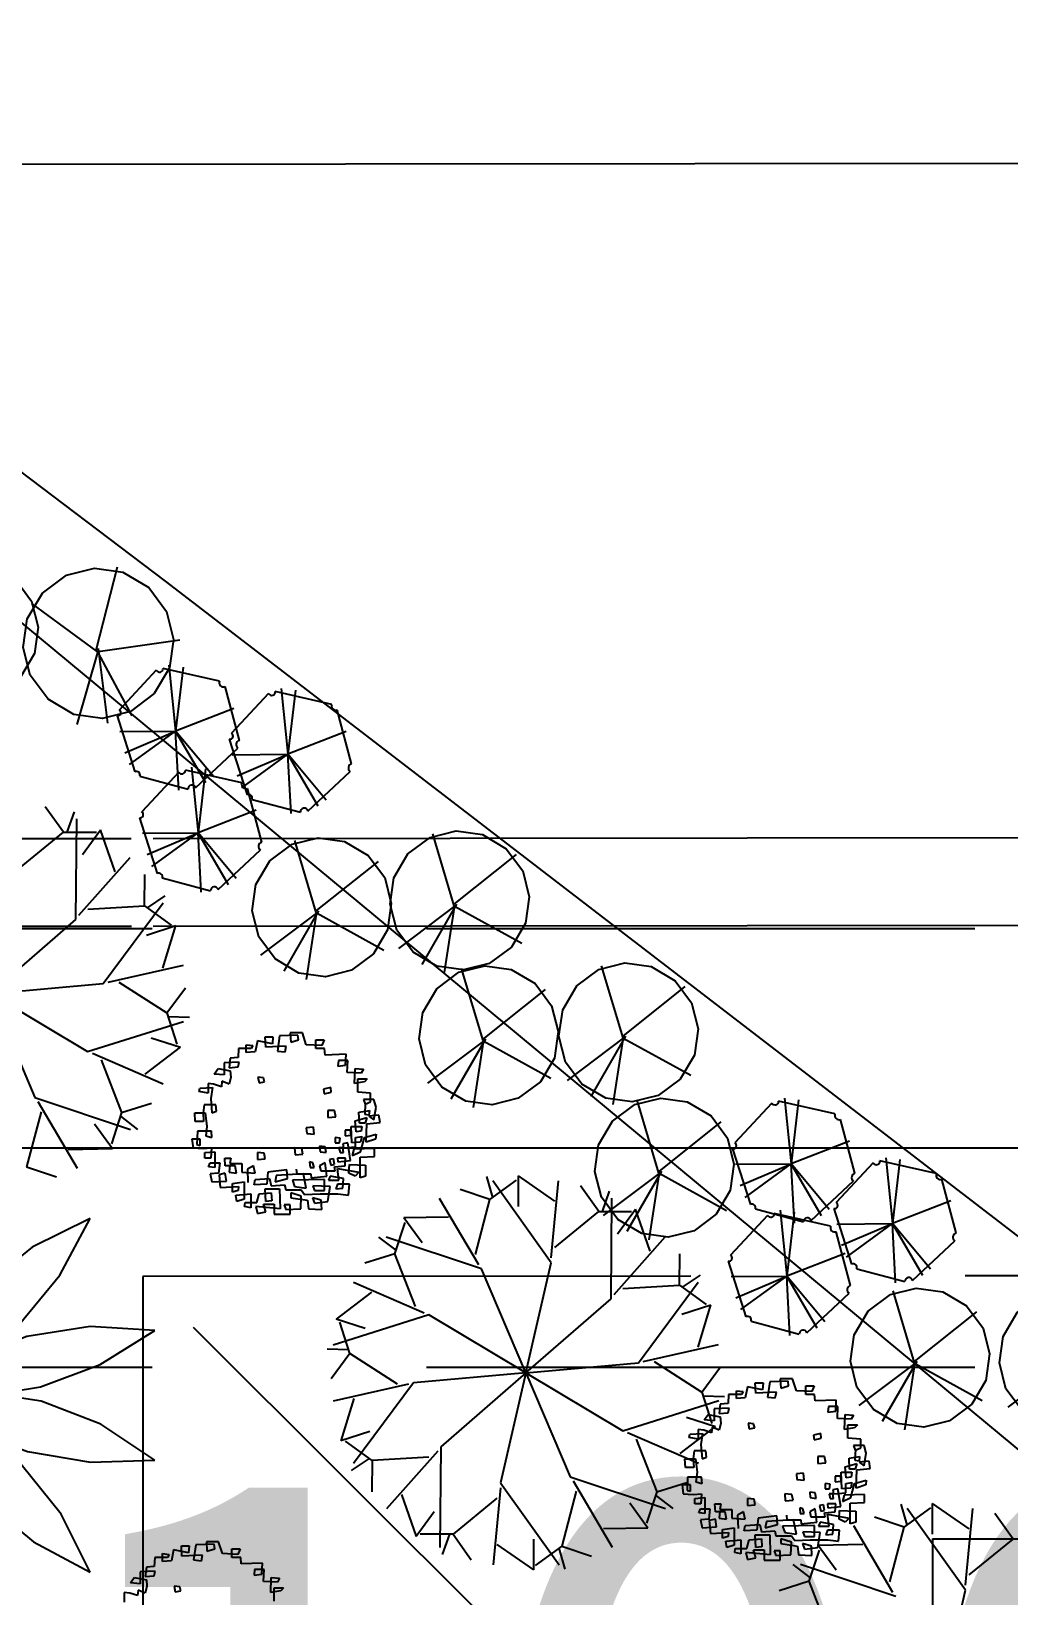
# Model space of a CAD drawing. Header units: millimetres. Extents: x 14950 to 15746, y 1103 to 1809.
# Drawn here: x 15436.78 to 15441.23, y 1480.92 to 1488.06 of the extents above; entities that cross this region are included whole.
import ezdxf
from ezdxf.enums import TextEntityAlignment as Align
from ezdxf.xclip import XClip

# ---------------------------------------------------------------- set-up
doc = ezdxf.new("R2010")
doc.units = ezdxf.units.MM
doc.header["$LTSCALE"] = 10
doc.header["$MEASUREMENT"] = 0
doc.header["$XCLIPFRAME"] = 2
doc.linetypes.add('DASHED2', pattern=[0.375, 0.25, -0.125])
doc.linetypes.add('HIDDEN', pattern=[0.375, 0.25, -0.125])
for name, color, linetype in [('TN-CABL', 4, 'Continuous'), ('TZ-BASE', 253, 'Continuous'), ('TZ-CABL', 4, 'Continuous')]:
    doc.layers.add(name, color=color, linetype=linetype)
doc.styles.get("Standard").update_dxf_attribs({"font": 'GulimChe.ttf'})
doc.linetypes.add('ZIGZAG', pattern='A,0.0001,-0.2,[131,ltypeshp.shx,S=0.2,R=0,X=-0.2,Y=0],-0.4,[131,ltypeshp.shx,S=0.2,R=180,X=0.2,Y=0],-0.2', length=0.8001)

# ---------------------------------------------------------------- blocks, each defined once
blk = doc.blocks.new('JD-DTJ6DGH')
at = {"layer": 'TZ-BASE'}
blk.add_text('Ø100x2x2', height=3, rotation=0.05182, dxfattribs=at).set_placement((404.7801, 77.9792, 38.0498), align=Align.MIDDLE)
blk = doc.blocks.new('JD-DGHCDGH7DFXH')
at = {"layer": 'TZ-BASE'}
for p, q in [((388.9297, 17.0243), (424.2917, -12.3251)), ((391.9189, 14.6908), (400.0535, 8.5246)), ((399.7391, 8.211), (399.8368, 8.5903)), ((400.0535, 8.5246), (404.902, 4.7984)), ((399.7437, 8.2043), (399.4457, 8.4239)), ((399.7484, 8.211), (399.6506, 7.8716)), ((399.7484, 8.2043), (400.1209, 8.2575)), ((399.7484, 8.2176), (399.7903, 7.8783)), ((399.7484, 8.1977), (399.902, 7.9115)), ((400.0709, 8.1417), (400.1014, 7.8419)), ((400.1354, 8.1335), (400.1014, 7.8419)), ((400.0133, 8.1188), (399.8444, 7.9374)), ((400.301, 8.0694), (400.044, 8.1274)), ((400.392, 7.7989), (400.3266, 8.0443)), ((400.5253, 8.0129), (400.3564, 7.8315)), ((400.813, 7.9634), (400.556, 8.0215)), ((400.5829, 8.0358), (400.6134, 7.7359)), ((400.6474, 8.0276), (400.6134, 7.7359)), ((400.3667, 7.9449), (400.1014, 7.8419)), ((400.904, 7.693), (400.8386, 7.9384)), ((399.8342, 7.9105), (399.9152, 7.6562)), ((399.8476, 7.8398), (400.1014, 7.8419)), ((399.8693, 7.7427), (400.1014, 7.8419)), ((399.8912, 7.6887), (400.1014, 7.8419)), ((400.2752, 7.6331), (400.1014, 7.8419)), ((400.2399, 7.6049), (400.1014, 7.8419)), ((400.1158, 7.5715), (400.1014, 7.8419)), ((400.3462, 7.8045), (400.4272, 7.5503)), ((400.8787, 7.839), (400.6134, 7.7359)), ((400.1928, 7.5827), (400.3855, 7.7635)), ((400.3596, 7.7339), (400.6134, 7.7359)), ((400.3813, 7.6368), (400.6134, 7.7359)), ((400.4032, 7.5828), (400.6134, 7.7359)), ((400.7872, 7.5272), (400.6134, 7.7359)), ((400.7518, 7.499), (400.6134, 7.7359)), ((400.6278, 7.4656), (400.6134, 7.7359)), ((399.9383, 7.636), (400.1583, 7.577)), ((400.1156, 7.6546), (399.9467, 7.4732)), ((400.4033, 7.6052), (400.1463, 7.6632)), ((400.1732, 7.6775), (400.2037, 7.3777)), ((400.2377, 7.6693), (400.2037, 7.3777)), ((400.7048, 7.4768), (400.8975, 7.6576)), ((400.4943, 7.3347), (400.4289, 7.5801)), ((399.5907, 7.3801), (399.5073, 7.4969)), ((400.4503, 7.53), (400.6702, 7.4711)), ((399.6071, 7.3801), (399.6406, 7.473)), ((399.6469, 6.9828), (399.6507, 7.4416)), ((399.9365, 7.4463), (400.0175, 7.192)), ((400.469, 7.4807), (400.2037, 7.3777)), ((363.0472, 7.3197), (399.8993, 7.3522)), ((399.3904, 7.2164), (399.5907, 7.3801)), ((399.5907, 7.3801), (399.7404, 7.3801)), ((399.6766, 7.2784), (399.7588, 7.3915)), ((399.8251, 7.2001), (399.7588, 7.3915)), ((399.9499, 7.3756), (400.2037, 7.3777)), ((399.9716, 7.2785), (400.2037, 7.3777)), ((399.9935, 7.2245), (400.2037, 7.3777)), ((399.9993, 7.3523), (469.8992, 7.414)), ((400.3775, 7.1689), (400.2037, 7.3777)), ((400.3421, 7.1407), (400.2037, 7.3777)), ((400.2181, 7.1073), (400.2037, 7.3777)), ((401.3718, 7.0447), (401.2737, 7.3731)), ((400.2951, 7.1185), (400.4878, 7.2993)), ((400.7427, 7.0138), (400.6446, 7.3422)), ((401.372, 7.0522), (401.6556, 7.2783)), ((399.6604, 7.0014), (399.8935, 7.2652)), ((400.7429, 7.0213), (401.0265, 7.2474)), ((399.9595, 7.0444), (399.9607, 7.188)), ((400.0406, 7.1718), (400.2606, 7.1128)), ((399.9728, 7.0348), (400.0545, 7.0902)), ((399.7013, 7.0297), (399.9595, 7.0444)), ((399.7715, 6.6899), (400.0443, 7.0588)), ((399.9595, 7.0444), (400.0807, 6.9564)), ((399.9996, 6.9524), (469.8996, 7.014)), ((400.7498, 7.0161), (400.4885, 6.8196)), ((400.7535, 7.0211), (400.5955, 6.7467)), ((400.7424, 7.0063), (400.6967, 6.7091)), ((400.7461, 7.0112), (401.0513, 6.8431)), ((401.3789, 7.047), (401.1176, 6.8505)), ((401.3826, 7.052), (401.2246, 6.7776)), ((401.3715, 7.0372), (401.3258, 6.74)), ((401.3752, 7.0421), (401.6804, 6.874)), ((363.0468, 6.9198), (399.8996, 6.9523)), ((399.2585, 6.6446), (399.6469, 6.9828)), ((399.9693, 6.9116), (400.1022, 6.9548)), ((400.0434, 6.761), (400.1022, 6.9548)), ((399.7934, 6.697), (400.137, 6.7734)), ((401.5033, 6.4298), (401.4051, 6.7582)), ((402.1413, 6.4428), (402.0432, 6.7712)), ((399.2585, 6.6446), (399.7715, 6.6899)), ((399.2585, 6.6446), (399.4601, 6.1707)), ((399.2585, 6.6446), (399.7002, 6.3797)), ((399.8431, 6.6959), (400.0607, 6.556)), ((400.0607, 6.556), (400.146, 6.6714)), ((401.5035, 6.4373), (401.7871, 6.6634)), ((402.1415, 6.4503), (402.4251, 6.6764)), ((399.7002, 6.3797), (400.1377, 6.5179)), ((400.0607, 6.556), (400.1069, 6.4136)), ((400.0657, 6.5404), (400.1644, 6.5373)), ((399.9905, 6.4428), (400.1234, 6.3996)), ((400.4744, 6.4294), (400.4643, 6.3788)), ((400.5427, 6.415), (400.4744, 6.4294)), ((400.5098, 6.4475), (400.5452, 6.4475)), ((400.5124, 6.4005), (400.5098, 6.4475)), ((400.5452, 6.4475), (400.5427, 6.415)), ((400.5756, 6.4511), (400.5655, 6.3824)), ((400.6591, 6.4547), (400.5756, 6.4511)), ((400.6237, 6.4656), (400.6262, 6.4222)), ((400.6793, 6.4656), (400.6237, 6.4656)), ((400.6262, 6.4222), (400.6616, 6.433)), ((400.6616, 6.433), (400.6591, 6.4547)), ((400.697, 6.4113), (400.6793, 6.4656)), ((400.74, 6.433), (400.7779, 6.433)), ((400.74, 6.3933), (400.74, 6.433)), ((400.7779, 6.433), (400.7678, 6.4077)), ((401.5104, 6.4321), (401.249, 6.2356)), ((401.5141, 6.4371), (401.3561, 6.1627)), ((401.503, 6.4223), (401.4573, 6.1251)), ((401.5067, 6.4272), (401.8119, 6.2591)), ((402.1484, 6.4451), (401.8871, 6.2486)), ((402.1521, 6.45), (401.9941, 6.1757)), ((402.141, 6.4353), (402.0953, 6.138)), ((402.1447, 6.4402), (402.4499, 6.272)), ((399.722, 6.3726), (400.0449, 6.2325)), ((399.9619, 6.2774), (400.1234, 6.3996)), ((400.3505, 6.3499), (400.3454, 6.3065)), ((400.3859, 6.3535), (400.3505, 6.3499)), ((400.3884, 6.3933), (400.3859, 6.3535)), ((400.4466, 6.3933), (400.3884, 6.3933)), ((400.4238, 6.4113), (400.4542, 6.4077)), ((400.4238, 6.3752), (400.4238, 6.4113)), ((400.4643, 6.3788), (400.4238, 6.3752)), ((400.4542, 6.4077), (400.4466, 6.3933)), ((400.6059, 6.4041), (400.5124, 6.4005)), ((400.5655, 6.3824), (400.6009, 6.3788)), ((400.6009, 6.3788), (400.6059, 6.4041)), ((400.7678, 6.4077), (400.697, 6.4113)), ((400.7805, 6.3933), (400.74, 6.3933)), ((400.783, 6.3643), (400.7805, 6.3933)), ((400.8791, 6.368), (400.783, 6.3643)), ((400.8766, 6.3174), (400.8791, 6.368)), ((399.7616, 6.3425), (399.8554, 6.1014)), ((400.2771, 6.2776), (400.2948, 6.3029)), ((400.2948, 6.3029), (400.3505, 6.2921)), ((400.3909, 6.3318), (400.3226, 6.3282)), ((400.3226, 6.3282), (400.3226, 6.274)), ((400.3454, 6.3065), (400.3859, 6.3101)), ((400.3505, 6.2921), (400.353, 6.2631)), ((400.3859, 6.3101), (400.3909, 6.3318)), ((400.8437, 6.339), (400.8412, 6.3137)), ((400.8412, 6.3137), (400.8766, 6.3174)), ((400.8867, 6.339), (400.8437, 6.339)), ((400.8842, 6.2848), (400.8867, 6.339)), ((400.9474, 6.2812), (400.8842, 6.2848)), ((400.9171, 6.2342), (400.9196, 6.3029)), ((400.9196, 6.3029), (400.9575, 6.2993)), ((400.9575, 6.2993), (400.9474, 6.2812)), ((400.2088, 6.1981), (400.2114, 6.2125)), ((400.2114, 6.2125), (400.2695, 6.2162)), ((400.2746, 6.2306), (400.2493, 6.2342)), ((400.2493, 6.2342), (400.2493, 6.1908)), ((400.2695, 6.2162), (400.2619, 6.1655)), ((400.31, 6.2198), (400.2746, 6.2306)), ((400.3226, 6.274), (400.2771, 6.2776)), ((400.3125, 6.2451), (400.31, 6.2198)), ((400.3454, 6.2306), (400.3125, 6.2451)), ((400.353, 6.2631), (400.3454, 6.2306)), ((400.5022, 6.2595), (400.4769, 6.2631)), ((400.4769, 6.2631), (400.482, 6.2378)), ((400.482, 6.2378), (400.5073, 6.2415)), ((400.5073, 6.2415), (400.5022, 6.2595)), ((400.8083, 6.2162), (400.7754, 6.2089)), ((400.7754, 6.2089), (400.7779, 6.1872)), ((400.8108, 6.1945), (400.8083, 6.2162)), ((400.9626, 6.2415), (400.9171, 6.2342)), ((400.9322, 6.2559), (400.9752, 6.2559)), ((400.9322, 6.1945), (400.9322, 6.2559)), ((400.9752, 6.2559), (400.9626, 6.2415)), ((399.4601, 6.1707), (399.8953, 6.0253)), ((399.4736, 6.1521), (399.6525, 5.8489)), ((399.8554, 6.1014), (399.9922, 6.1447)), ((400.2493, 6.1908), (400.2088, 6.1981)), ((400.2316, 6.1366), (400.2265, 6.1005)), ((400.2847, 6.1366), (400.2316, 6.1366)), ((400.2619, 6.1655), (400.267, 6.1005)), ((400.2872, 6.1077), (400.2847, 6.1366)), ((400.7779, 6.1872), (400.8108, 6.1945)), ((400.9904, 6.1908), (400.9322, 6.1945)), ((400.9575, 6.1619), (400.9651, 6.1402)), ((401.0056, 6.1619), (400.9575, 6.1619)), ((400.9651, 6.1402), (400.9904, 6.1511)), ((400.9651, 6.0933), (400.9677, 6.1439)), ((400.9904, 6.1511), (400.9904, 6.1908)), ((401.0157, 6.1258), (401.0056, 6.1619)), ((402.305, 5.826), (402.2069, 6.1544)), ((402.8197, 6.1451), (402.6508, 5.9637)), ((403.1074, 6.0957), (402.8504, 6.1537)), ((402.8773, 6.168), (402.9078, 5.8682)), ((402.9418, 6.1599), (402.9078, 5.8682)), ((399.4879, 6.1045), (399.4221, 5.8543)), ((399.8554, 6.1014), (399.8091, 5.9591)), ((399.8503, 6.0858), (399.9283, 6.0253)), ((400.1886, 6.1005), (400.2366, 6.1005)), ((400.1911, 6.0607), (400.1886, 6.1005)), ((400.2265, 6.1005), (400.2291, 6.0607)), ((400.2366, 6.1005), (400.2442, 6.039)), ((400.267, 6.1005), (400.2872, 6.1077)), ((400.826, 6.1113), (400.7957, 6.1113)), ((400.7957, 6.1113), (400.7957, 6.0788)), ((400.7957, 6.0788), (400.8311, 6.0824)), ((400.8311, 6.0824), (400.826, 6.1113)), ((400.9196, 6.0643), (400.9727, 6.0788)), ((400.9373, 6.1041), (400.9854, 6.1113)), ((400.9398, 6.0535), (400.9373, 6.1041)), ((400.9828, 6.0896), (400.9651, 6.0933)), ((400.9727, 6.0788), (400.9651, 6.0535)), ((400.9854, 6.1113), (400.9828, 6.0896)), ((401.0284, 6.0896), (400.9828, 6.086)), ((400.9828, 6.086), (401.0056, 6.068)), ((401.0056, 6.068), (401.0157, 6.1258)), ((401.0334, 6.0571), (401.0284, 6.0896)), ((403.1984, 5.8253), (403.1329, 6.0707)), ((399.732, 6.0511), (399.8142, 5.938)), ((400.2291, 6.0607), (400.1911, 6.0607)), ((400.2012, 6.0173), (400.1987, 5.9559)), ((400.2645, 6.0173), (400.2012, 6.0173)), ((400.2442, 6.039), (400.2392, 5.9957)), ((400.2392, 5.9957), (400.267, 5.9884)), ((400.267, 5.9884), (400.2645, 6.0173)), ((400.7299, 6.0354), (400.697, 6.0318)), ((400.697, 6.0318), (400.6995, 6.0065)), ((400.6995, 6.0065), (400.7324, 6.0029)), ((400.7324, 6.0029), (400.7299, 6.0354)), ((400.8994, 6.021), (400.8741, 6.021)), ((400.8741, 6.021), (400.8741, 5.9957)), ((400.8741, 5.9957), (400.9019, 5.9993)), ((400.9019, 5.9993), (400.8994, 6.021)), ((400.9019, 6.039), (400.95, 6.039)), ((400.9044, 5.9631), (400.9019, 6.039)), ((400.9247, 6.0137), (400.9196, 6.0643)), ((400.9474, 6.0173), (400.9247, 6.0137)), ((400.9651, 6.0535), (400.9398, 6.0535)), ((400.95, 6.039), (400.9474, 6.0173)), ((400.9626, 5.9884), (401.0157, 6.0029)), ((400.9702, 5.9667), (400.9727, 6.0499)), ((400.9727, 6.0499), (401.0334, 6.0571)), ((401.0157, 6.0029), (401.0132, 5.9812)), ((402.3053, 5.8335), (402.5889, 6.0596)), ((399.6117, 5.9341), (399.8142, 5.938)), ((400.1759, 5.9812), (400.181, 5.9414)), ((400.2139, 5.9812), (400.1759, 5.9812)), ((400.181, 5.9414), (400.2265, 5.9378)), ((400.1987, 5.9559), (400.2139, 5.9523)), ((400.2139, 5.9523), (400.2139, 5.9812)), ((400.2265, 5.9378), (400.2645, 5.9414)), ((400.2341, 5.9198), (400.2796, 5.9234)), ((400.2645, 5.9414), (400.2619, 5.8945)), ((400.2796, 5.9234), (400.2796, 5.8511)), ((400.6768, 5.9378), (400.6439, 5.9414)), ((400.6439, 5.9414), (400.6464, 5.9089)), ((400.6818, 5.9125), (400.6768, 5.9378)), ((400.783, 5.9451), (400.7577, 5.9487)), ((400.7577, 5.9487), (400.7602, 5.9234)), ((400.7602, 5.9234), (400.7881, 5.9198)), ((400.7881, 5.9198), (400.783, 5.9451)), ((400.8513, 5.9848), (400.8285, 5.9884)), ((400.8285, 5.9884), (400.8285, 5.9631)), ((400.8285, 5.9631), (400.8488, 5.9631)), ((400.864, 5.9414), (400.8462, 5.9414)), ((400.8462, 5.9414), (400.8513, 5.9198)), ((400.8488, 5.9631), (400.8513, 5.9848)), ((400.8867, 5.9631), (400.864, 5.9595)), ((400.864, 5.9595), (400.8665, 5.9414)), ((400.8665, 5.9198), (400.864, 5.9414)), ((400.8665, 5.9414), (400.9221, 5.9451)), ((400.8994, 5.8836), (400.8867, 5.9631)), ((400.9449, 5.9667), (400.9044, 5.9631)), ((400.9145, 5.9342), (400.907, 5.9053)), ((400.907, 5.9053), (400.9449, 5.9234)), ((401.0081, 5.9378), (400.9145, 5.9342)), ((400.9221, 5.9884), (400.95, 5.992)), ((400.9221, 5.9451), (400.9221, 5.9884)), ((400.95, 5.992), (400.9449, 5.9667)), ((400.9449, 5.9234), (400.9626, 5.9884)), ((401.0132, 5.9812), (400.9702, 5.9667)), ((401.0081, 5.9017), (401.0081, 5.9378)), ((402.6406, 5.9368), (402.7216, 5.6826)), ((403.1731, 5.9712), (402.9078, 5.8682)), ((399.4221, 5.8543), (399.5582, 5.8089)), ((400.2341, 5.8945), (400.2341, 5.9198)), ((400.2619, 5.8945), (400.2341, 5.8945)), ((400.2518, 5.8547), (400.2594, 5.8728)), ((400.2796, 5.8511), (400.2518, 5.8547)), ((400.2594, 5.8728), (400.3024, 5.8728)), ((400.3024, 5.8728), (400.2974, 5.8258)), ((400.3252, 5.8945), (400.353, 5.8945)), ((400.3277, 5.8583), (400.3252, 5.8945)), ((400.3732, 5.8583), (400.3277, 5.8583)), ((400.3479, 5.8619), (400.3454, 5.8294)), ((400.353, 5.8945), (400.3479, 5.8692)), ((400.3479, 5.8692), (400.4036, 5.8692)), ((400.3783, 5.8258), (400.3732, 5.8583)), ((400.4036, 5.8692), (400.4036, 5.8294)), ((400.4567, 5.8583), (400.4289, 5.8438)), ((400.4643, 5.8258), (400.4567, 5.8583)), ((400.5048, 5.9161), (400.4744, 5.9198)), ((400.4744, 5.9198), (400.4744, 5.8872)), ((400.4744, 5.8872), (400.5098, 5.8908)), ((400.5098, 5.8908), (400.5048, 5.9161)), ((400.6464, 5.9089), (400.6818, 5.9125)), ((400.7274, 5.8728), (400.7122, 5.8764)), ((400.7122, 5.8764), (400.7147, 5.8511)), ((400.7147, 5.8511), (400.7324, 5.8511)), ((400.7324, 5.8511), (400.7274, 5.8728)), ((400.783, 5.8728), (400.7577, 5.8583)), ((400.7577, 5.8583), (400.7628, 5.8366)), ((400.7906, 5.8113), (400.783, 5.8728)), ((400.821, 5.8908), (400.8032, 5.8872)), ((400.8032, 5.8872), (400.8083, 5.8619)), ((400.8083, 5.8619), (400.826, 5.8655)), ((400.826, 5.8655), (400.821, 5.8908)), ((400.826, 5.8547), (400.8741, 5.8583)), ((400.8285, 5.8366), (400.826, 5.8547)), ((400.8387, 5.8945), (400.8412, 5.8764)), ((400.8766, 5.8945), (400.8387, 5.8945)), ((400.8412, 5.8764), (400.8994, 5.8836)), ((400.8513, 5.9198), (400.8665, 5.9198)), ((400.8741, 5.8583), (400.8766, 5.8945)), ((400.8918, 5.8258), (400.8943, 5.8655)), ((400.8943, 5.8655), (400.9677, 5.8619)), ((400.9424, 5.8981), (401.0081, 5.9017)), ((400.9424, 5.8041), (400.9424, 5.8981)), ((400.9677, 5.8619), (400.9677, 5.8113)), ((402.654, 5.8661), (402.9078, 5.8682)), ((402.6757, 5.769), (402.9078, 5.8682)), ((402.6976, 5.715), (402.9078, 5.8682)), ((403.0816, 5.6595), (402.9078, 5.8682)), ((403.0462, 5.6313), (402.9078, 5.8682)), ((402.9221, 5.5978), (402.9078, 5.8682)), ((403.2815, 5.8726), (403.1126, 5.6912)), ((403.5692, 5.8232), (403.3122, 5.8812)), ((403.3391, 5.8955), (403.3696, 5.5957)), ((403.4036, 5.8873), (403.3696, 5.5957)), ((400.2974, 5.8258), (400.2594, 5.8222)), ((400.2594, 5.8222), (400.267, 5.786)), ((400.267, 5.786), (400.3328, 5.7896)), ((400.3277, 5.8258), (400.2999, 5.8185)), ((400.2999, 5.8185), (400.3049, 5.7607)), ((400.3328, 5.7896), (400.3277, 5.8258)), ((400.3454, 5.8294), (400.3783, 5.8258)), ((400.3606, 5.7788), (400.4137, 5.786)), ((400.4036, 5.8294), (400.4643, 5.8258)), ((400.4137, 5.786), (400.4137, 5.7065)), ((400.4289, 5.8438), (400.4314, 5.7824)), ((400.4592, 5.7716), (400.4643, 5.7969)), ((400.4643, 5.7969), (400.5301, 5.8005)), ((400.5225, 5.8294), (400.5174, 5.7752)), ((400.6085, 5.8402), (400.5225, 5.8294)), ((400.5301, 5.8005), (400.5377, 5.7679)), ((400.5604, 5.8149), (400.5554, 5.786)), ((400.5554, 5.786), (400.611, 5.8005)), ((400.6844, 5.8222), (400.5604, 5.8149)), ((400.611, 5.8005), (400.6085, 5.8402)), ((400.7805, 5.7969), (400.6338, 5.7932)), ((400.6338, 5.7932), (400.6439, 5.7643)), ((400.6515, 5.8438), (400.654, 5.8222)), ((400.654, 5.8222), (400.7172, 5.8222)), ((400.697, 5.7571), (400.6844, 5.8222)), ((400.7172, 5.8222), (400.7198, 5.8041)), ((400.7198, 5.8041), (400.7906, 5.8113)), ((400.7628, 5.8366), (400.8285, 5.8366)), ((400.7805, 5.7463), (400.7805, 5.7969)), ((400.8058, 5.8113), (400.7982, 5.7932)), ((400.7982, 5.7932), (400.8462, 5.7932)), ((400.8665, 5.8005), (400.8058, 5.8113)), ((400.8387, 5.8475), (400.9373, 5.8294)), ((400.8462, 5.7932), (400.8387, 5.8475)), ((400.864, 5.7571), (400.8665, 5.8005)), ((400.9196, 5.8113), (400.8918, 5.8258)), ((400.9373, 5.8294), (400.9196, 5.8113)), ((400.9677, 5.8113), (400.9424, 5.8041)), ((401.5479, 5.7148), (401.5204, 5.8097)), ((401.5346, 5.7052), (401.6557, 5.7932)), ((401.8137, 5.4168), (401.5471, 5.7902)), ((401.664, 5.6734), (401.664, 5.8132)), ((401.8301, 5.6973), (401.664, 5.8132)), ((401.8137, 5.4398), (401.8471, 5.7902)), ((402.3122, 5.8283), (402.0508, 5.6318)), ((402.3159, 5.8332), (402.1578, 5.5589)), ((402.3048, 5.8185), (402.259, 5.5212)), ((402.3085, 5.8234), (402.6136, 5.6553)), ((402.9992, 5.609), (403.1919, 5.7898)), ((403.6602, 5.5528), (403.5947, 5.7982)), ((400.3049, 5.7607), (400.3884, 5.7643)), ((400.3606, 5.739), (400.3606, 5.7788)), ((400.3859, 5.7463), (400.3606, 5.739)), ((400.3758, 5.7246), (400.4441, 5.7318)), ((400.3808, 5.6956), (400.3758, 5.7246)), ((400.3884, 5.7643), (400.3859, 5.7463)), ((400.4441, 5.7318), (400.4441, 5.6667)), ((400.5174, 5.7752), (400.4592, 5.7716)), ((400.4719, 5.692), (400.482, 5.7318)), ((400.482, 5.7318), (400.5377, 5.7354)), ((400.5098, 5.7535), (400.5756, 5.7535)), ((400.5124, 5.6956), (400.5098, 5.7535)), ((400.5377, 5.7679), (400.5984, 5.7716)), ((400.5377, 5.7354), (400.5402, 5.6993)), ((400.5756, 5.7535), (400.5781, 5.6631)), ((400.5984, 5.7716), (400.6034, 5.7499)), ((400.6034, 5.7499), (400.6742, 5.7499)), ((400.6262, 5.7354), (400.6262, 5.7137)), ((400.6742, 5.721), (400.6262, 5.7354)), ((400.6262, 5.7137), (400.7021, 5.7029)), ((400.6439, 5.7643), (400.697, 5.7571)), ((400.6717, 5.6631), (400.6742, 5.721)), ((400.6742, 5.7499), (400.6894, 5.7282)), ((400.6894, 5.7282), (400.7602, 5.7318)), ((400.7248, 5.7137), (400.7349, 5.6884)), ((400.7653, 5.7029), (400.7248, 5.7137)), ((400.7274, 5.7679), (400.7349, 5.7463)), ((400.8058, 5.7643), (400.7274, 5.7679)), ((400.7349, 5.7463), (400.7805, 5.7463)), ((400.7602, 5.7318), (400.8412, 5.7318)), ((400.7957, 5.6956), (400.8058, 5.7643)), ((400.8387, 5.7752), (400.8311, 5.7535)), ((400.8311, 5.7535), (400.864, 5.7571)), ((400.8943, 5.7752), (400.8387, 5.7752)), ((400.8412, 5.7318), (400.8892, 5.7246)), ((400.8892, 5.7246), (400.8943, 5.7752)), ((401.4831, 5.4074), (401.3042, 5.7106)), ((401.5346, 5.7052), (401.3985, 5.7507)), ((402.0303, 5.6504), (401.947, 5.7672)), ((402.0468, 5.6504), (402.0802, 5.7433)), ((402.0866, 5.2531), (402.0904, 5.7119)), ((400.4137, 5.7065), (400.3808, 5.6956)), ((400.4162, 5.674), (400.4188, 5.692)), ((400.4441, 5.6667), (400.4162, 5.674)), ((400.4188, 5.692), (400.4719, 5.692)), ((400.4668, 5.674), (400.4744, 5.6414)), ((400.5781, 5.6631), (400.4668, 5.674)), ((400.4744, 5.6414), (400.5124, 5.6487)), ((400.5022, 5.6848), (400.5503, 5.6848)), ((400.5124, 5.6487), (400.5022, 5.6848)), ((400.5402, 5.6993), (400.5124, 5.6956)), ((400.5503, 5.6848), (400.5503, 5.6378)), ((400.5503, 5.6378), (400.6237, 5.6378)), ((400.5958, 5.6812), (400.6034, 5.6595)), ((400.6237, 5.6812), (400.5958, 5.6812)), ((400.6034, 5.6595), (400.6717, 5.6631)), ((400.6237, 5.6378), (400.6237, 5.6812)), ((400.7021, 5.7029), (400.7071, 5.6631)), ((400.7071, 5.6631), (400.7678, 5.6595)), ((400.7349, 5.6884), (400.7957, 5.6956)), ((400.7678, 5.6595), (400.7653, 5.7029)), ((401.4688, 5.455), (401.5346, 5.7052)), ((401.8301, 5.4867), (402.0303, 5.6504)), ((402.0303, 5.6504), (402.18, 5.6504)), ((402.1163, 5.5487), (402.1985, 5.6618)), ((402.2648, 5.4704), (402.1985, 5.6618)), ((402.7446, 5.6623), (402.9646, 5.6033)), ((403.0875, 5.5836), (402.8305, 5.6417)), ((402.8574, 5.656), (402.8879, 5.3561)), ((402.9219, 5.6478), (402.8879, 5.3561)), ((403.1024, 5.6643), (403.1834, 5.41)), ((403.6349, 5.6987), (403.3696, 5.5957)), ((401.1013, 5.4581), (401.1476, 5.6005)), ((401.345, 5.6254), (401.1425, 5.6215)), ((401.2247, 5.5084), (401.1425, 5.6215)), ((402.7998, 5.633), (402.6309, 5.4517)), ((403.1158, 5.5936), (403.3696, 5.5957)), ((403.1375, 5.4965), (403.3696, 5.5957)), ((403.1594, 5.4425), (403.3696, 5.5957)), ((403.5434, 5.3869), (403.3696, 5.5957)), ((403.508, 5.3588), (403.3696, 5.5957)), ((403.3839, 5.3253), (403.3696, 5.5957)), ((401.1064, 5.4737), (401.0284, 5.5342)), ((401.4966, 5.3888), (401.0614, 5.5342)), ((402.1001, 5.2717), (402.3332, 5.5355)), ((403.1785, 5.3132), (403.1131, 5.5586)), ((403.461, 5.3365), (403.6537, 5.5173)), ((401.1013, 5.4581), (400.9645, 5.4149)), ((401.1951, 5.217), (401.1013, 5.4581)), ((402.3992, 5.3147), (402.4004, 5.4582)), ((402.6207, 5.4247), (402.7017, 5.1705)), ((403.1532, 5.4592), (402.8879, 5.3561)), ((401.6982, 4.9149), (401.4966, 5.3888)), ((401.6982, 4.9149), (401.8137, 5.4168)), ((402.4125, 5.3051), (402.4942, 5.3605)), ((402.6341, 5.3541), (402.8879, 5.3561)), ((402.6558, 5.257), (402.8879, 5.3561)), ((402.6777, 5.203), (402.8879, 5.3561)), ((403.0617, 5.1474), (402.8879, 5.3561)), ((403.0264, 5.1192), (402.8879, 5.3561)), ((402.9023, 5.0858), (402.8879, 5.3561)), ((403.2065, 5.3898), (403.4264, 5.3308)), ((400.9948, 5.2821), (400.8333, 5.1599)), ((401.2347, 5.1869), (400.9118, 5.3271)), ((402.141, 5.3), (402.3992, 5.3147)), ((402.2112, 4.9602), (402.484, 5.3291)), ((402.3992, 5.3147), (402.5203, 5.2267)), ((403.4701, 4.9598), (403.372, 5.2882)), ((401.6982, 4.9149), (402.0866, 5.2531)), ((402.409, 5.1819), (402.5419, 5.2251)), ((402.4831, 5.0313), (402.5419, 5.2251)), ((402.9793, 5.097), (403.172, 5.2778)), ((401.2565, 5.1798), (400.819, 5.0417)), ((400.9662, 5.1167), (400.8333, 5.1599)), ((400.896, 5.0035), (400.8498, 5.1459)), ((401.6982, 4.9149), (401.2565, 5.1798)), ((402.7248, 5.1502), (402.9448, 5.0913)), ((403.4704, 4.9673), (403.754, 5.1934)), ((400.891, 5.0191), (400.7923, 5.0223)), ((400.896, 5.0035), (400.8107, 4.8881)), ((401.1136, 4.8636), (400.896, 5.0035)), ((402.2331, 4.9673), (402.5767, 5.0437)), ((401.6982, 4.9149), (402.2112, 4.9602)), ((402.2828, 4.9662), (402.5004, 4.8263)), ((402.5004, 4.8263), (402.5857, 4.9417)), ((403.4772, 4.9621), (403.2159, 4.7656)), ((403.481, 4.967), (403.3229, 4.6927)), ((403.4698, 4.9523), (403.4241, 4.655)), ((403.4735, 4.9572), (403.7787, 4.789)), ((404.1564, 4.9553), (403.8951, 4.7587)), ((401.1633, 4.8625), (400.8197, 4.7861)), ((401.1852, 4.8696), (400.9124, 4.5007)), ((401.6982, 4.9149), (401.1852, 4.8696)), ((401.6982, 4.9149), (401.3098, 4.5767)), ((401.6982, 4.9149), (401.5827, 4.413)), ((401.6982, 4.9149), (401.8998, 4.441)), ((401.6982, 4.9149), (402.1399, 4.65)), ((402.7087, 4.8516), (402.6986, 4.801)), ((402.777, 4.8372), (402.7087, 4.8516)), ((402.7441, 4.8697), (402.7795, 4.8697)), ((402.7466, 4.8227), (402.7441, 4.8697)), ((402.7795, 4.8697), (402.777, 4.8372)), ((402.8099, 4.8733), (402.7997, 4.8046)), ((402.8933, 4.8769), (402.8099, 4.8733)), ((402.8579, 4.8878), (402.8604, 4.8444)), ((402.9136, 4.8878), (402.8579, 4.8878)), ((402.8604, 4.8444), (402.8959, 4.8552)), ((402.8959, 4.8552), (402.8933, 4.8769)), ((402.9313, 4.8335), (402.9136, 4.8878)), ((402.9743, 4.8552), (403.0122, 4.8552)), ((402.9743, 4.8155), (402.9743, 4.8552)), ((403.0122, 4.8552), (403.0021, 4.8299)), ((400.9133, 4.7985), (400.8545, 4.6048)), ((402.1399, 4.65), (402.5774, 4.7882)), ((402.5004, 4.8263), (402.5466, 4.6839)), ((402.5054, 4.8107), (402.6041, 4.8075)), ((402.6227, 4.8155), (402.6202, 4.7757)), ((402.6809, 4.8155), (402.6227, 4.8155)), ((402.6581, 4.8335), (402.6884, 4.8299)), ((402.6581, 4.7974), (402.6581, 4.8335)), ((402.6986, 4.801), (402.6581, 4.7974)), ((402.6884, 4.8299), (402.6809, 4.8155)), ((402.8402, 4.8263), (402.7466, 4.8227)), ((402.7997, 4.8046), (402.8352, 4.801)), ((402.8352, 4.801), (402.8402, 4.8263)), ((403.0021, 4.8299), (402.9313, 4.8335)), ((403.0147, 4.8155), (402.9743, 4.8155)), ((403.0173, 4.7866), (403.0147, 4.8155)), ((403.1134, 4.7902), (403.0173, 4.7866)), ((403.1109, 4.7396), (403.1134, 4.7902)), ((402.4302, 4.7131), (402.5631, 4.6699)), ((402.5114, 4.6998), (402.5291, 4.7251)), ((402.5291, 4.7251), (402.5847, 4.7143)), ((402.6252, 4.754), (402.5569, 4.7504)), ((402.5569, 4.7504), (402.5569, 4.6962)), ((402.5847, 4.7721), (402.5797, 4.7287)), ((402.5797, 4.7287), (402.6202, 4.7323)), ((402.6202, 4.7757), (402.5847, 4.7721)), ((402.5847, 4.7143), (402.5873, 4.6853)), ((402.6202, 4.7323), (402.6252, 4.754)), ((403.078, 4.7613), (403.0755, 4.736)), ((403.0755, 4.736), (403.1109, 4.7396)), ((403.121, 4.7613), (403.078, 4.7613)), ((403.1185, 4.707), (403.121, 4.7613)), ((403.1513, 4.6564), (403.1539, 4.7251)), ((403.1539, 4.7251), (403.1918, 4.7215)), ((403.1918, 4.7215), (403.1817, 4.7034)), ((400.9874, 4.6479), (400.8545, 4.6048)), ((402.1617, 4.6429), (402.4846, 4.5028)), ((402.4016, 4.5477), (402.5631, 4.6699)), ((402.4456, 4.6347), (402.5038, 4.6384)), ((402.5089, 4.6528), (402.4836, 4.6564)), ((402.4836, 4.6564), (402.4836, 4.6131)), ((402.5038, 4.6384), (402.4962, 4.5878)), ((402.5443, 4.642), (402.5089, 4.6528)), ((402.5569, 4.6962), (402.5114, 4.6998)), ((402.5468, 4.6673), (402.5443, 4.642)), ((402.5797, 4.6528), (402.5468, 4.6673)), ((402.5873, 4.6853), (402.5797, 4.6528)), ((402.7365, 4.6817), (402.7112, 4.6853)), ((402.7112, 4.6853), (402.7163, 4.66)), ((402.7163, 4.66), (402.7416, 4.6637)), ((402.7416, 4.6637), (402.7365, 4.6817)), ((403.0426, 4.6384), (403.0097, 4.6311)), ((403.0451, 4.6167), (403.0426, 4.6384)), ((403.1817, 4.7034), (403.1185, 4.707)), ((403.1969, 4.6637), (403.1513, 4.6564)), ((403.1665, 4.6781), (403.2095, 4.6781)), ((403.1665, 4.6167), (403.1665, 4.6781)), ((403.2095, 4.6781), (403.1969, 4.6637)), ((400.9972, 4.5151), (400.876, 4.6031)), ((401.3098, 4.5767), (401.306, 4.1179)), ((402.2013, 4.6128), (402.2951, 4.3717)), ((402.4431, 4.6203), (402.4456, 4.6347)), ((402.4836, 4.6131), (402.4431, 4.6203)), ((402.4962, 4.5878), (402.5013, 4.5227)), ((403.0097, 4.6311), (403.0122, 4.6094)), ((403.0122, 4.6094), (403.0451, 4.6167)), ((403.2247, 4.6131), (403.1665, 4.6167)), ((403.1918, 4.5841), (403.1994, 4.5625)), ((403.2399, 4.5841), (403.1918, 4.5841)), ((403.1994, 4.5625), (403.2247, 4.5733)), ((403.2247, 4.5733), (403.2247, 4.6131)), ((403.25, 4.548), (403.2399, 4.5841)), ((400.9839, 4.5247), (400.9022, 4.4693)), ((400.9972, 4.5151), (400.996, 4.3716)), ((401.2554, 4.5298), (400.9972, 4.5151)), ((401.2963, 4.5581), (401.0632, 4.2943)), ((402.4229, 4.5227), (402.4709, 4.5227)), ((402.4254, 4.4829), (402.4229, 4.5227)), ((402.4659, 4.5588), (402.4608, 4.5227)), ((402.4608, 4.5227), (402.4633, 4.4829)), ((402.519, 4.5588), (402.4659, 4.5588)), ((402.4709, 4.5227), (402.4785, 4.4612)), ((402.5013, 4.5227), (402.5215, 4.5299)), ((402.5215, 4.5299), (402.519, 4.5588)), ((403.0603, 4.5335), (403.0299, 4.5335)), ((403.0299, 4.5335), (403.0299, 4.501)), ((403.0299, 4.501), (403.0653, 4.5046)), ((403.0653, 4.5046), (403.0603, 4.5335)), ((403.1539, 4.4865), (403.207, 4.501)), ((403.1716, 4.5263), (403.2196, 4.5335)), ((403.1741, 4.4757), (403.1716, 4.5263)), ((403.1994, 4.5155), (403.2019, 4.5661)), ((403.2171, 4.5118), (403.1994, 4.5155)), ((403.207, 4.501), (403.1994, 4.4757)), ((403.2196, 4.5335), (403.2171, 4.5118)), ((403.2626, 4.5118), (403.2171, 4.5082)), ((403.2171, 4.5082), (403.2399, 4.4902)), ((403.2399, 4.4902), (403.25, 4.548)), ((403.2677, 4.4793), (403.2626, 4.5118)), ((401.8998, 4.441), (402.335, 4.2956)), ((402.4633, 4.4829), (402.4254, 4.4829)), ((402.4355, 4.4396), (402.433, 4.3781)), ((402.4987, 4.4396), (402.4355, 4.4396)), ((402.4785, 4.4612), (402.4734, 4.4179)), ((402.5013, 4.4106), (402.4987, 4.4396)), ((402.9642, 4.4576), (402.9313, 4.454)), ((402.9313, 4.454), (402.9338, 4.4287)), ((402.9338, 4.4287), (402.9667, 4.4251)), ((402.9667, 4.4251), (402.9642, 4.4576)), ((403.1336, 4.4432), (403.1083, 4.4432)), ((403.1083, 4.4432), (403.1083, 4.4179)), ((403.1362, 4.4215), (403.1336, 4.4432)), ((403.1362, 4.4612), (403.1842, 4.4612)), ((403.1387, 4.3853), (403.1362, 4.4612)), ((403.1589, 4.4359), (403.1539, 4.4865)), ((403.1817, 4.4396), (403.1589, 4.4359)), ((403.1994, 4.4757), (403.1741, 4.4757)), ((403.1842, 4.4612), (403.1817, 4.4396)), ((403.1969, 4.4106), (403.25, 4.4251)), ((403.2045, 4.389), (403.207, 4.4721)), ((403.207, 4.4721), (403.2677, 4.4793)), ((403.25, 4.4251), (403.2475, 4.4034)), ((401.1316, 4.3594), (401.1979, 4.1681)), ((401.5827, 4.39), (401.5492, 4.0396)), ((401.5827, 4.413), (401.8493, 4.0396)), ((401.9276, 4.3748), (401.8618, 4.1246)), ((401.9133, 4.4224), (402.0922, 4.1192)), ((402.2951, 4.3717), (402.2488, 4.2293)), ((402.29, 4.3561), (402.368, 4.2956)), ((402.2951, 4.3717), (402.4319, 4.4149)), ((402.4102, 4.4034), (402.4153, 4.3636)), ((402.4481, 4.4034), (402.4102, 4.4034)), ((402.4153, 4.3636), (402.4608, 4.36)), ((402.433, 4.3781), (402.4481, 4.3745)), ((402.4481, 4.3745), (402.4481, 4.4034)), ((402.4608, 4.36), (402.4987, 4.3636)), ((402.4734, 4.4179), (402.5013, 4.4106)), ((402.4987, 4.3636), (402.4962, 4.3167)), ((402.911, 4.36), (402.8782, 4.3636)), ((402.8782, 4.3636), (402.8807, 4.3311)), ((402.9161, 4.3347), (402.911, 4.36)), ((403.0173, 4.3673), (402.992, 4.3709)), ((402.992, 4.3709), (402.9945, 4.3456)), ((403.0223, 4.342), (403.0173, 4.3673)), ((403.0856, 4.407), (403.0628, 4.4106)), ((403.0628, 4.4106), (403.0628, 4.3853)), ((403.0628, 4.3853), (403.083, 4.3853)), ((403.0982, 4.3636), (403.0805, 4.3636)), ((403.0805, 4.3636), (403.0856, 4.342)), ((403.083, 4.3853), (403.0856, 4.407)), ((403.121, 4.3853), (403.0982, 4.3817)), ((403.0982, 4.3817), (403.1007, 4.3636)), ((403.1007, 4.342), (403.0982, 4.3636)), ((403.1007, 4.3636), (403.1564, 4.3673)), ((403.1083, 4.4179), (403.1362, 4.4215)), ((403.1336, 4.3058), (403.121, 4.3853)), ((403.1792, 4.389), (403.1387, 4.3853)), ((403.1488, 4.3564), (403.1412, 4.3275)), ((403.2424, 4.36), (403.1488, 4.3564)), ((403.1564, 4.4106), (403.1842, 4.4143)), ((403.1564, 4.3673), (403.1564, 4.4106)), ((403.1842, 4.4143), (403.1792, 4.389)), ((403.1792, 4.3456), (403.1969, 4.4106)), ((403.2475, 4.4034), (403.2045, 4.389)), ((403.2424, 4.3239), (403.2424, 4.36)), ((401.2801, 4.2811), (401.1979, 4.1681)), ((401.5663, 4.3431), (401.366, 4.1794)), ((402.1717, 4.3214), (402.2539, 4.2083)), ((402.4684, 4.342), (402.5139, 4.3456)), ((402.4684, 4.3167), (402.4684, 4.342)), ((402.4962, 4.3167), (402.4684, 4.3167)), ((402.4861, 4.2769), (402.4937, 4.295)), ((402.4937, 4.295), (402.5367, 4.295)), ((402.5139, 4.3456), (402.5139, 4.2733)), ((402.5367, 4.295), (402.5316, 4.248)), ((402.5594, 4.3167), (402.5873, 4.3167)), ((402.562, 4.2805), (402.5594, 4.3167)), ((402.5822, 4.2841), (402.5797, 4.2516)), ((402.5873, 4.3167), (402.5822, 4.2914)), ((402.5822, 4.2914), (402.6379, 4.2914)), ((402.6379, 4.2914), (402.6379, 4.2516)), ((402.739, 4.3383), (402.7087, 4.342)), ((402.7087, 4.342), (402.7087, 4.3094)), ((402.7087, 4.3094), (402.7441, 4.313)), ((402.7441, 4.313), (402.739, 4.3383)), ((402.8807, 4.3311), (402.9161, 4.3347)), ((402.9616, 4.295), (402.9465, 4.2986)), ((402.9465, 4.2986), (402.949, 4.2733)), ((402.9667, 4.2733), (402.9616, 4.295)), ((403.0173, 4.295), (402.992, 4.2805)), ((402.9945, 4.3456), (403.0223, 4.342)), ((403.0249, 4.2335), (403.0173, 4.295)), ((403.0552, 4.313), (403.0375, 4.3094)), ((403.0375, 4.3094), (403.0426, 4.2841)), ((403.0426, 4.2841), (403.0603, 4.2877)), ((403.0603, 4.2877), (403.0552, 4.313)), ((403.0729, 4.3167), (403.0755, 4.2986)), ((403.1109, 4.3167), (403.0729, 4.3167)), ((403.0755, 4.2986), (403.1336, 4.3058)), ((403.0856, 4.342), (403.1007, 4.342)), ((403.1083, 4.2805), (403.1109, 4.3167)), ((403.126, 4.248), (403.1286, 4.2877)), ((403.1286, 4.2877), (403.2019, 4.2841)), ((403.1412, 4.3275), (403.1792, 4.3456)), ((403.1766, 4.3203), (403.2424, 4.3239)), ((403.1766, 4.2263), (403.1766, 4.3203)), ((403.2019, 4.2841), (403.2019, 4.2335)), ((403.4366, 4.221), (403.4092, 4.3158)), ((403.4234, 4.2113), (403.5445, 4.2993)), ((403.7024, 3.923), (403.4358, 4.2964)), ((403.5527, 4.1796), (403.5527, 4.3193)), ((403.7188, 4.2035), (403.5527, 4.3193)), ((403.7024, 3.9459), (403.7359, 4.2964)), ((402.5139, 4.2733), (402.4861, 4.2769)), ((402.5316, 4.248), (402.4937, 4.2444)), ((402.4937, 4.2444), (402.5013, 4.2082)), ((402.5013, 4.2082), (402.567, 4.2118)), ((402.562, 4.248), (402.5341, 4.2408)), ((402.5341, 4.2408), (402.5392, 4.1829)), ((402.6075, 4.2805), (402.562, 4.2805)), ((402.567, 4.2118), (402.562, 4.248)), ((402.5797, 4.2516), (402.6126, 4.248)), ((402.6126, 4.248), (402.6075, 4.2805)), ((402.6379, 4.2516), (402.6986, 4.248)), ((402.691, 4.2805), (402.6632, 4.2661)), ((402.6632, 4.2661), (402.6657, 4.2046)), ((402.6986, 4.248), (402.691, 4.2805)), ((402.6935, 4.1938), (402.6986, 4.2191)), ((402.6986, 4.2191), (402.7643, 4.2227)), ((402.7567, 4.2516), (402.7517, 4.1974)), ((402.8427, 4.2624), (402.7567, 4.2516)), ((402.7643, 4.2227), (402.7719, 4.1901)), ((402.7947, 4.2371), (402.7896, 4.2082)), ((402.7896, 4.2082), (402.8453, 4.2227)), ((402.9186, 4.2444), (402.7947, 4.2371)), ((402.8453, 4.2227), (402.8427, 4.2624)), ((403.0147, 4.2191), (402.868, 4.2155)), ((402.868, 4.2155), (402.8782, 4.1865)), ((402.8857, 4.2661), (402.8883, 4.2444)), ((402.8883, 4.2444), (402.9515, 4.2444)), ((402.9313, 4.1793), (402.9186, 4.2444)), ((402.949, 4.2733), (402.9667, 4.2733)), ((402.9515, 4.2444), (402.954, 4.2263)), ((402.954, 4.2263), (403.0249, 4.2335)), ((402.992, 4.2805), (402.997, 4.2588)), ((402.997, 4.2588), (403.0628, 4.2588)), ((403.0147, 4.1685), (403.0147, 4.2191)), ((403.04, 4.2335), (403.0325, 4.2155)), ((403.0325, 4.2155), (403.0805, 4.2155)), ((403.1007, 4.2227), (403.04, 4.2335)), ((403.0603, 4.2769), (403.1083, 4.2805)), ((403.0628, 4.2588), (403.0603, 4.2769)), ((403.0729, 4.2697), (403.1716, 4.2516)), ((403.0805, 4.2155), (403.0729, 4.2697)), ((403.0982, 4.1793), (403.1007, 4.2227)), ((403.1539, 4.2335), (403.126, 4.248)), ((403.1716, 4.2516), (403.1539, 4.2335)), ((403.2019, 4.2335), (403.1766, 4.2263)), ((403.3719, 3.9136), (403.193, 4.2168)), ((403.4234, 4.2113), (403.2872, 4.2568)), ((403.3576, 3.9612), (403.4234, 4.2113)), ((403.9191, 4.1566), (403.8357, 4.2734)), ((400.2416, 4.1444), (400.2441, 4.1011)), ((400.2972, 4.1444), (400.2416, 4.1444)), ((400.3149, 4.0902), (400.2972, 4.1444)), ((401.366, 4.1794), (401.2163, 4.1794)), ((401.3496, 4.1794), (401.3161, 4.0865)), ((401.366, 4.1794), (401.4494, 4.0626)), ((401.7324, 4.1564), (401.7324, 4.0166)), ((402.0514, 4.2044), (402.2539, 4.2083)), ((402.5392, 4.1829), (402.6227, 4.1865)), ((402.5949, 4.201), (402.648, 4.2082)), ((402.5949, 4.1612), (402.5949, 4.201)), ((402.6202, 4.1685), (402.5949, 4.1612)), ((402.61, 4.1468), (402.6783, 4.154)), ((402.6151, 4.1179), (402.61, 4.1468)), ((402.6227, 4.1865), (402.6202, 4.1685)), ((402.648, 4.2082), (402.648, 4.1287)), ((402.6783, 4.154), (402.6783, 4.0889)), ((402.7517, 4.1974), (402.6935, 4.1938)), ((402.7062, 4.1142), (402.7163, 4.154)), ((402.7163, 4.154), (402.7719, 4.1576)), ((402.7441, 4.1757), (402.8099, 4.1757)), ((402.7466, 4.1179), (402.7441, 4.1757)), ((402.7719, 4.1901), (402.8326, 4.1938)), ((402.7719, 4.1576), (402.7744, 4.1215)), ((402.8099, 4.1757), (402.8124, 4.0853)), ((402.8326, 4.1938), (402.8377, 4.1721)), ((402.8377, 4.1721), (402.9085, 4.1721)), ((402.8604, 4.1576), (402.8604, 4.1359)), ((402.9085, 4.1432), (402.8604, 4.1576)), ((402.8782, 4.1865), (402.9313, 4.1793)), ((402.906, 4.0853), (402.9085, 4.1432)), ((402.9085, 4.1721), (402.9237, 4.1504)), ((402.9237, 4.1504), (402.9945, 4.154)), ((402.9616, 4.1901), (402.9692, 4.1685)), ((403.04, 4.1865), (402.9616, 4.1901)), ((402.9692, 4.1685), (403.0147, 4.1685)), ((402.9945, 4.154), (403.0755, 4.154)), ((403.0299, 4.1179), (403.04, 4.1865)), ((403.0729, 4.1974), (403.0653, 4.1757)), ((403.0653, 4.1757), (403.0982, 4.1793)), ((403.1286, 4.1974), (403.0729, 4.1974)), ((403.0755, 4.154), (403.1235, 4.1468)), ((403.1235, 4.1468), (403.1286, 4.1974)), ((403.7188, 3.9929), (403.9191, 4.1566)), ((400.0063, 4.0722), (400.0038, 4.0324)), ((400.0645, 4.0722), (400.0063, 4.0722)), ((400.0417, 4.0902), (400.0721, 4.0866)), ((400.0417, 4.0541), (400.0417, 4.0902)), ((400.0721, 4.0866), (400.0645, 4.0722)), ((400.0923, 4.1083), (400.0822, 4.0577)), ((400.1606, 4.0938), (400.0923, 4.1083)), ((400.1277, 4.1264), (400.1631, 4.1264)), ((400.1303, 4.0794), (400.1277, 4.1264)), ((400.2238, 4.083), (400.1303, 4.0794)), ((400.1631, 4.1264), (400.1606, 4.0938)), ((400.1935, 4.13), (400.1834, 4.0613)), ((400.277, 4.1336), (400.1935, 4.13)), ((400.2188, 4.0577), (400.2238, 4.083)), ((400.2441, 4.1011), (400.2795, 4.1119)), ((400.2795, 4.1119), (400.277, 4.1336)), ((400.3857, 4.0866), (400.3149, 4.0902)), ((400.3579, 4.1119), (400.3959, 4.1119)), ((400.3579, 4.0722), (400.3579, 4.1119)), ((400.3984, 4.0722), (400.3579, 4.0722)), ((400.3959, 4.1119), (400.3857, 4.0866)), ((400.4009, 4.0432), (400.3984, 4.0722)), ((401.5663, 4.1325), (401.7324, 4.0166)), ((401.8618, 4.1246), (401.7407, 4.0366)), ((401.8485, 4.115), (401.876, 4.0202)), ((401.8618, 4.1246), (401.9979, 4.0791)), ((402.648, 4.1287), (402.6151, 4.1179)), ((402.6505, 4.0962), (402.653, 4.1142)), ((402.6783, 4.0889), (402.6505, 4.0962)), ((402.653, 4.1142), (402.7062, 4.1142)), ((402.7011, 4.0962), (402.7087, 4.0636)), ((402.8124, 4.0853), (402.7011, 4.0962)), ((402.7087, 4.0636), (402.7466, 4.0709)), ((402.7365, 4.107), (402.7846, 4.107)), ((402.7466, 4.0709), (402.7365, 4.107)), ((402.7744, 4.1215), (402.7466, 4.1179)), ((402.7846, 4.107), (402.7846, 4.06)), ((402.8301, 4.1034), (402.8377, 4.0817)), ((402.8579, 4.1034), (402.8301, 4.1034)), ((402.8377, 4.0817), (402.906, 4.0853)), ((402.8579, 4.06), (402.8579, 4.1034)), ((402.8604, 4.1359), (402.9363, 4.1251)), ((402.9363, 4.1251), (402.9414, 4.0853)), ((402.9414, 4.0853), (403.0021, 4.0817)), ((402.9591, 4.1359), (402.9692, 4.1106)), ((402.9996, 4.1251), (402.9591, 4.1359)), ((402.9692, 4.1106), (403.0299, 4.1179)), ((402.9901, 3.9642), (403.0364, 4.1066)), ((403.0021, 4.0817), (402.9996, 4.1251)), ((403.2338, 4.1316), (403.0313, 4.1277)), ((403.1134, 4.0146), (403.0313, 4.1277)), ((400.0088, 4.0107), (399.9405, 4.0071)), ((399.9405, 4.0071), (399.9405, 3.9529)), ((399.9684, 4.0288), (399.9633, 3.9854)), ((400.0038, 4.0324), (399.9684, 4.0288)), ((400.0038, 3.989), (400.0088, 4.0107)), ((400.0822, 4.0577), (400.0417, 4.0541)), ((400.1834, 4.0613), (400.2188, 4.0577)), ((400.497, 4.0469), (400.4009, 4.0432)), ((400.4616, 4.0179), (400.4591, 3.9926)), ((400.4591, 3.9926), (400.4945, 3.9962)), ((400.5046, 4.0179), (400.4616, 4.0179)), ((400.4945, 3.9962), (400.497, 4.0469)), ((400.5021, 3.9637), (400.5046, 4.0179)), ((402.7846, 4.06), (402.8579, 4.06)), ((402.9952, 3.9798), (402.9172, 4.0404)), ((403.3854, 3.895), (402.9502, 4.0404)), ((399.895, 3.9565), (399.9127, 3.9818)), ((399.9405, 3.9529), (399.895, 3.9565)), ((399.9127, 3.9818), (399.9684, 3.9709)), ((399.9633, 3.9854), (400.0038, 3.989)), ((399.9709, 3.942), (399.9633, 3.9095)), ((399.9684, 3.9709), (399.9709, 3.942)), ((400.1201, 3.9384), (400.0948, 3.942)), ((400.0948, 3.942), (400.0999, 3.9167)), ((400.1252, 3.9203), (400.1201, 3.9384)), ((400.5653, 3.9601), (400.5021, 3.9637)), ((400.535, 3.9131), (400.5375, 3.9818)), ((400.5375, 3.9818), (400.5754, 3.9782)), ((400.5501, 3.9348), (400.5932, 3.9348)), ((400.5501, 3.8734), (400.5501, 3.9348)), ((400.5754, 3.9782), (400.5653, 3.9601)), ((400.5932, 3.9348), (400.5805, 3.9203)), ((402.9901, 3.9642), (402.8532, 3.921)), ((403.0839, 3.7232), (402.9901, 3.9642)), ((399.8925, 3.9095), (399.8672, 3.9131)), ((399.8672, 3.9131), (399.8672, 3.8697)), ((399.9279, 3.8987), (399.8925, 3.9095)), ((399.9304, 3.924), (399.9279, 3.8987)), ((399.9633, 3.9095), (399.9304, 3.924)), ((400.0999, 3.9167), (400.1252, 3.9203)), ((400.5805, 3.9203), (400.535, 3.9131)), ((403.587, 3.4211), (403.7024, 3.923))]:
    blk.add_line(p, q, dxfattribs=at)
at = {"layer": 'TZ-BASE', "ltscale": 10}
blk.add_line((397.5454, 10.4258), (699.9315, 10.6991), dxfattribs=at)
at = {"layer": 'TZ-BASE', "linetype": 'DASHED2'}
for p, q in [((409.9508, 5.363), (399.9512, 5.3542)), ((401.9529, 3.3561), (399.9512, 5.3542)), ((399.9512, 5.3542), (399.96, -4.6454)), ((403.5521, 4.1574), (406.352, 4.1599)), ((403.5521, 4.1574), (403.5536, 2.4287))]:
    blk.add_line(p, q, dxfattribs=at)
at = {"layer": 'TZ-BASE'}
for centre, radius, start, end in [((398.33, 6.1941), 1.4965, 292.59214, 337.40775), ((400.1854, 4.3387), 1.3653, 110.30308, 159.69681), ((399.777, 3.762), 1.3653, 80.30308, 129.69681), ((399.0979, 6.2964), 1.4965, 262.59214, 307.40775), ((399.1349, 3.4667), 1.3653, 50.30308, 99.69681), ((400.2866, 5.3874), 1.4965, 202.59214, 247.40775), ((398.4312, 3.532), 1.3653, 20.30308, 69.69681), ((399.814, 6.0012), 1.4965, 232.59214, 277.40775)]:
    blk.add_arc(centre, radius, start, end, dxfattribs=at)
for centre, major_axis in [((399.1575, 8.2994), (0.2123, 0.2361)), ((399.7493, 8.2416), (0.2293, 0.255)), ((401.3967, 7.0692), (0.2123, 0.2361)), ((400.7676, 7.0383), (0.2123, 0.2361)), ((401.5281, 6.4543), (0.2123, 0.2361)), ((402.1662, 6.4672), (0.2123, 0.2361)), ((402.3299, 5.8504), (0.2123, 0.2361)), ((403.495, 4.9842), (0.2123, 0.2361)), ((404.1742, 4.9774), (0.2123, 0.2361))]:
    blk.add_ellipse(centre, major_axis=major_axis, ratio=1, dxfattribs=at)
for centre, major_axis, start_param, end_param in [((400.0276, 8.1267), (0.011, 0.0122), 2.810229, 5.484201), ((400.3195, 8.0627), (0.0132, 0.0146), 1.957942, 4.240579), ((400.5396, 8.0208), (0.011, 0.0122), 2.810229, 5.484201), ((399.8374, 7.9247), (0.0097, 0.0108), 3.65516, 6.510752), ((400.8315, 7.9568), (0.0132, 0.0146), 1.957942, 4.240579), ((400.3493, 7.8187), (0.0097, 0.0108), 3.65516, 6.510752), ((400.3965, 7.7798), (0.0131, 0.0146), 0.959749, 3.282607), ((399.9227, 7.6414), (-0.0123, 0.0111), 3.537946, 5.9104), ((400.1299, 7.6625), (0.011, 0.0122), 2.810229, 5.484201), ((400.9084, 7.6739), (0.0131, 0.0146), 0.959749, 3.282607), ((400.1758, 7.5781), (0.0118, 0.0131), 5.707203, 8.650472), ((400.4218, 7.5985), (0.0132, 0.0146), 1.957942, 4.240579), ((400.4346, 7.5355), (-0.0123, 0.0111), 3.537946, 5.9104), ((399.9396, 7.4605), (0.0097, 0.0108), 3.65516, 6.510752), ((400.6878, 7.4722), (0.0118, 0.0131), 5.707203, 8.650472), ((400.4987, 7.3156), (0.0131, 0.0146), 0.959749, 3.282607), ((400.0249, 7.1772), (-0.0123, 0.0111), 3.537946, 5.9104), ((400.2781, 7.1139), (0.0118, 0.0131), 5.707203, 8.650472), ((402.834, 6.1531), (0.011, 0.0122), 2.810229, 5.484201), ((403.1259, 6.089), (0.0132, 0.0146), 1.957942, 4.240579), ((402.6437, 5.951), (0.0097, 0.0108), 3.65516, 6.510752), ((403.2958, 5.8806), (0.011, 0.0122), 2.810229, 5.484201), ((403.2028, 5.8061), (0.0131, 0.0146), 0.959749, 3.282607), ((403.5877, 5.8165), (0.0132, 0.0146), 1.957942, 4.240579), ((402.729, 5.6677), (-0.0123, 0.0111), 3.537946, 5.9104), ((402.8141, 5.641), (0.011, 0.0122), 2.810229, 5.484201), ((403.1055, 5.6785), (0.0097, 0.0108), 3.65516, 6.510752), ((402.9822, 5.6045), (0.0118, 0.0131), 5.707203, 8.650472), ((403.106, 5.577), (0.0132, 0.0146), 1.957942, 4.240579), ((403.6646, 5.5336), (0.0131, 0.0146), 0.959749, 3.282607), ((402.6239, 5.4389), (0.0097, 0.0108), 3.65516, 6.510752), ((403.1908, 5.3952), (-0.0123, 0.0111), 3.537946, 5.9104), ((403.183, 5.2941), (0.0131, 0.0146), 0.959749, 3.282607), ((403.444, 5.3319), (0.0118, 0.0131), 5.707203, 8.650472), ((402.7092, 5.1557), (-0.0123, 0.0111), 3.537946, 5.9104), ((402.9623, 5.0924), (0.0118, 0.0131), 5.707203, 8.650472)]:
    blk.add_ellipse(centre, major_axis=major_axis, ratio=1, start_param=start_param, end_param=end_param, dxfattribs=at)

msp = doc.modelspace()

# ---------------------------------------------------------------- linework, layer by layer
at = {"layer": 'TN-CABL', "linetype": 'ZIGZAG', "ltscale": 0.5}
msp.add_lwpolyline([(15037.3278, 1482.9655), (15535.1782, 1482.9655)], dxfattribs=at)
at = {"layer": 'TZ-CABL', "linetype": 'HIDDEN'}
for points in [[(15037.3278, 1483.9655), (15535.4315, 1483.9655)], [(15037.3278, 1482.9655), (15535.1782, 1482.9655)], [(15037.3278, 1481.9655), (15535.4315, 1481.9655)]]:
    msp.add_lwpolyline(points, dxfattribs=at)

# ---------------------------------------------------------------- block references
at = {"layer": 'TZ-BASE'}
ref = msp.add_blockref('JD-DGHCDGH7DFXH', (15037.333, 1477.0248), dxfattribs=at)
XClip(ref).set_block_clipping_path([(-0.066111234, 74.999970863), (699.933616811, 75.6206052864), (700.0658361092, -74.3793364424), (0.0661112341, -74.999970863)])
msp.add_blockref('JD-DTJ6DGH', (15037.3991, 1402.0249), dxfattribs=at)

doc.saveas('drawing.dxf')
